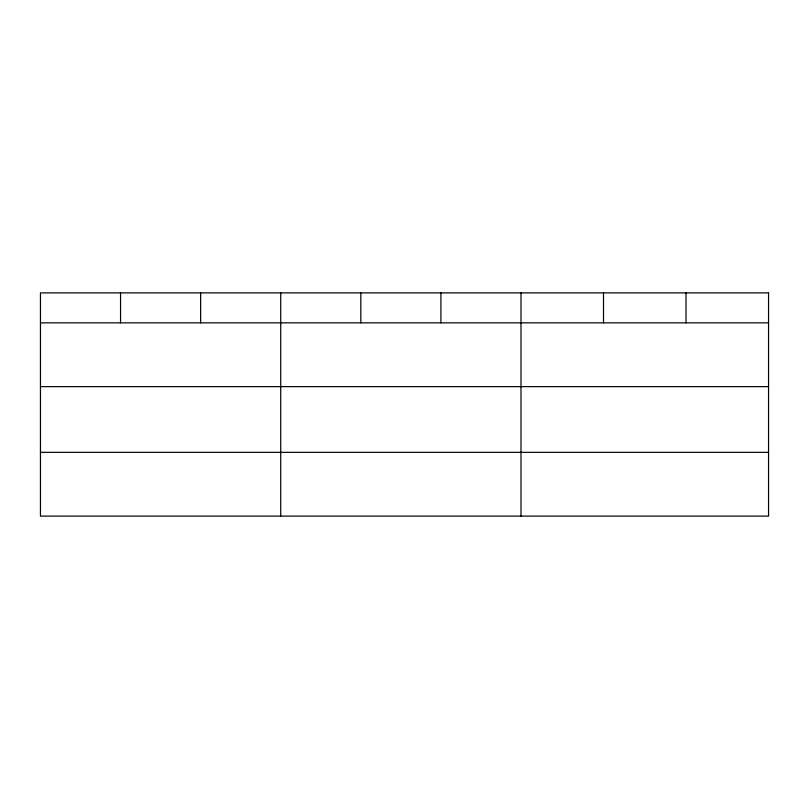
<?xml version="1.0" encoding="UTF-8"?>
<svg xmlns="http://www.w3.org/2000/svg" width="809" height="809" viewBox="0 0 809 809"><rect width="100%" height="100%" fill="white"/><g stroke="black" fill="none" stroke-linecap="round" stroke-linejoin="round"><path stroke-width="1.21" d="M40.45 322.852L768.55 322.852M40.45 386.631L768.55 386.631M40.45 452.332L768.55 452.332M686.032 292.888L686.032 322.852M603.514 292.888L603.514 322.852M520.996 292.888L520.996 516.112M440.905 292.888L440.905 322.852M360.814 292.888L360.814 322.852M280.723 292.888L280.723 516.112M200.632 292.888L200.632 322.852M120.541 292.888L120.541 322.852M768.55 292.888L40.45 292.888L40.45 516.112L768.55 516.112L768.55 292.888"/></g></svg>
